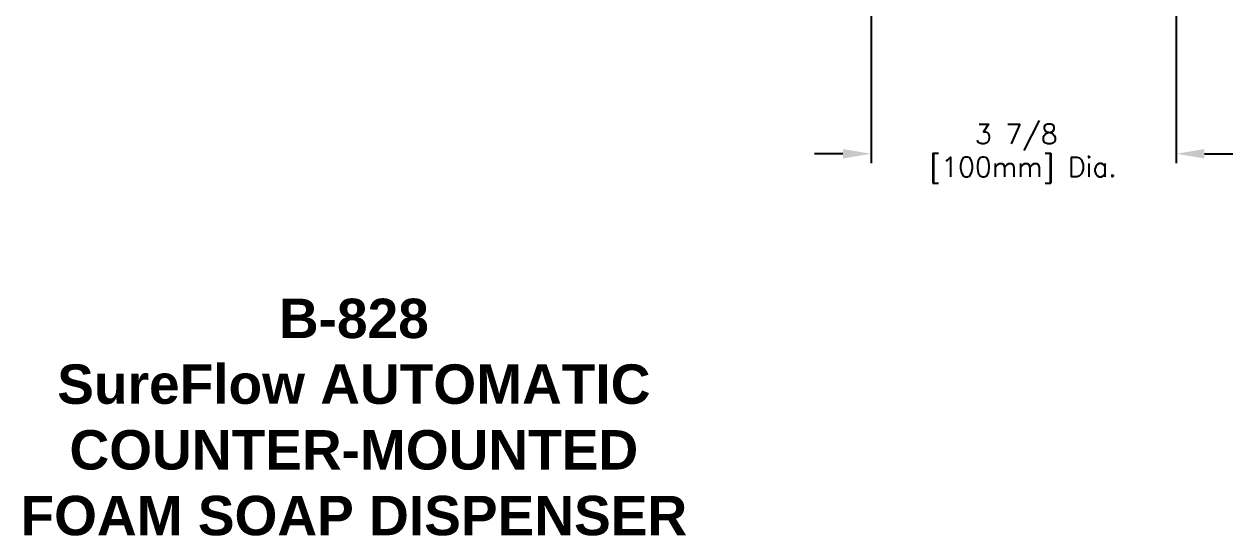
# Model space of a CAD drawing. Header units: inches. Extents: x 4.3 to 18.3, y 1.7 to 16.3.
# Drawn here: x 8.36 to 16.03, y 1.65 to 4.89 of the extents above; entities that cross this region are included whole.
import ezdxf

# ---------------------------------------------------------------- set-up
doc = ezdxf.new("R2010")
doc.units = ezdxf.units.IN
doc.header["$MEASUREMENT"] = 0
doc.header["$PDSIZE"] = -1
doc.layers.add('Dim', color=1, linetype='Continuous')
doc.styles.get("Standard").update_dxf_attribs({"font": 'romans.shx'})
doc.dimstyles.get("Standard").update_dxf_attribs({"dimtxt": 0.125, "dimasz": 0.18, "dimexe": 0.06, "dimexo": 0.0625, "dimgap": 0.09, "dimtad": 0, "dimtih": 1, "dimtoh": 1, "dimdec": 4, "dimlfac": 2, "dimzin": 4, "dimdsep": 46, "dimlunit": 5, "dimtxsty": 'Standard', "dimcen": 0.09, "dimadec": 0, "dimazin": 1, "dimtfac": 1, "dimtdec": 4, "dimtofl": 0, "dimtmove": 0, "dimatfit": 0, "dimfxl": 0, "dimfrac": 2, "dimtolj": 1, "dimtzin": 0, "dimarcsym": 0})

# ---------------------------------------------------------------- blocks, each defined once
blk = doc.blocks.new('*D10')
at = {"layer": 'Defpoints', "color": 0}
for p in [(13.7335, 5.1302), (15.6676, 5.1302), (15.6676, 4.0729)]:
    blk.add_point(p, dxfattribs=at)
at = {"layer": 'Dim', "color": 0, "lineweight": -2}
for p, q in [((13.7335, 5.0677), (13.7335, 4.0129)), ((15.6676, 5.0677), (15.6676, 4.0129)), ((13.5535, 4.0729), (13.3735, 4.0729)), ((15.8476, 4.0729), (16.0276, 4.0729))]:
    blk.add_line(p, q, dxfattribs=at)
at = {"layer": 'Dim', "color": 0}
for points in [[(13.5535, 4.1029), (13.5535, 4.0429), (13.7335, 4.0729)], [(15.8476, 4.1029), (15.8476, 4.0429), (15.6676, 4.0729)]]:
    blk.add_solid(points, dxfattribs=at)
at = {"layer": 'Dim', "color": 0, "insert": (14.6541, 4.0729), "char_height": 0.125, "attachment_point": 5}
blk.add_mtext('\\A1;3 7/8\\P [100mm] Dia.', dxfattribs=at)

msp = doc.modelspace()

# ---------------------------------------------------------------- texts
at = {"layer": 'Dim', "insert": (10.45123, 2.401914), "char_height": 0.25, "width": 4.62005887, "attachment_point": 5}
msp.add_mtext('{\\fSansSerif|b1|i0|c2|p2;B-828\\PSureFlow AUTOMATIC\\PCOUNTER-MOUNTED\\PFOAM SOAP DISPENSER}', dxfattribs=at)

# ---------------------------------------------------------------- dimensions: what is measured, and where the dimension line sits
at = {"layer": 'Dim'}
dim = msp.add_linear_dim(base=(15.667589, 4.072923), p1=(13.733535, 5.13018), p2=(15.667589, 5.130178), text='<> Dia.', dimstyle='Standard', override={"dimpost": '\\X'}, dxfattribs=at)
dim.commit()
dim.dimension.update_dxf_attribs({"geometry": '*D10', "text_midpoint": (14.654099, 4.072923), "dimtype": 160})

doc.saveas('drawing.dxf')
